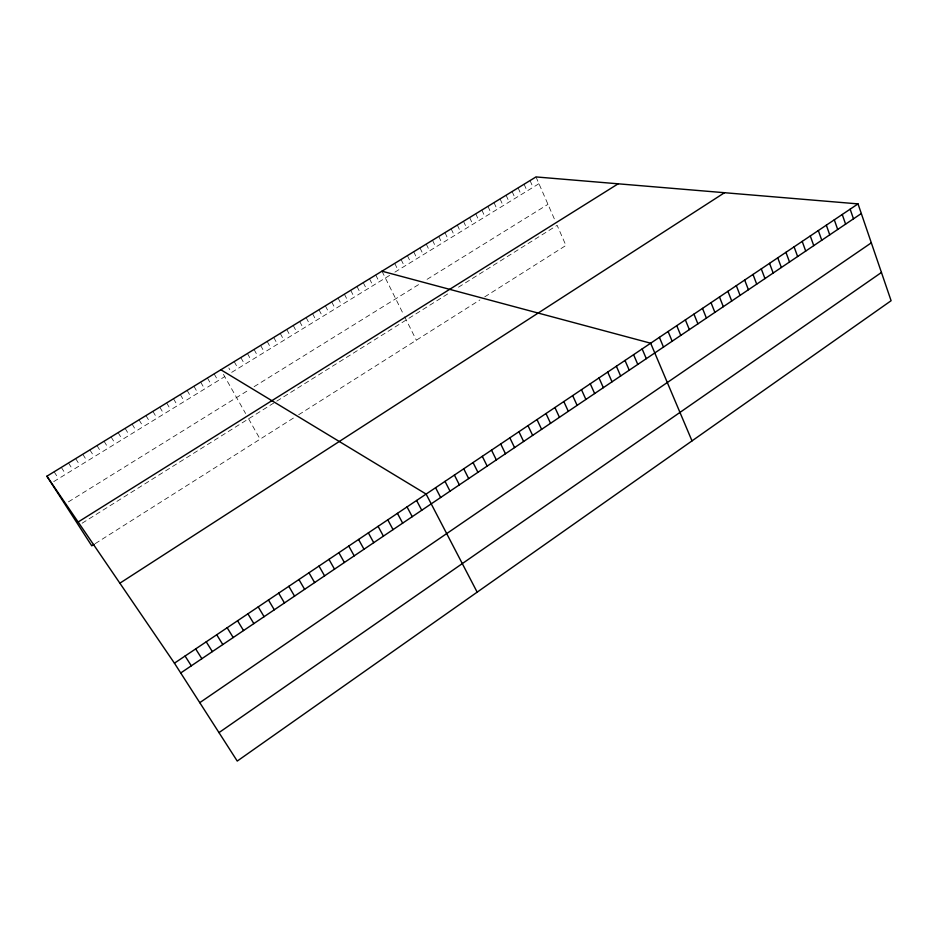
<?xml version="1.0" encoding="UTF-8"?>
<svg xmlns="http://www.w3.org/2000/svg" width="938" height="938" viewBox="0 0 938 938"><rect width="100%" height="100%" fill="white"/><g stroke="black" fill="none" stroke-linecap="round" stroke-linejoin="round"><path stroke-width="0.7" stroke-dasharray="4.69 3.52" d="M95.242 543.606L294.415 417.433M298.659 414.748L479.893 299.949M484.7 296.9L565.931 245.451L557.137 225.331L455.751 288.904M82.134 523.205L274.611 402.496M276.769 401.147L449.619 292.75M68.427 501.877L249.743 389.376M254.116 386.667L419.802 283.851M427.083 279.336L547.968 204.332M53.736 481.616L224.733 376.63M389.61 275.397L231.393 372.538L228.813 367.966M394.898 272.137L538.951 183.696M54.123 471.791L58.531 478.673M61.322 467.382L65.707 474.265M68.497 462.985L72.871 469.868M75.661 458.612L80 465.494M82.79 454.25L87.105 461.133M89.896 449.9L94.199 456.771M96.989 445.562L101.257 452.444M104.048 441.235L108.304 448.118M111.094 436.932L115.315 443.803M118.118 432.629L122.315 439.512M125.117 428.349L129.292 435.22M132.094 424.082L136.245 430.952M139.047 419.825L143.186 426.696M145.976 415.581L150.092 422.452M152.894 411.348L156.986 418.219M159.777 407.139L163.857 414.01M166.647 402.93L170.704 409.8M173.495 398.744L177.528 405.615M180.331 394.57L184.329 401.429M187.131 390.396L191.118 397.266M193.92 386.245L197.883 393.116M200.685 382.106L204.625 388.977M207.427 377.979L211.343 384.85M214.145 373.875L218.05 380.734M223.432 374.344L245.604 413.517M248.593 418.805L260.119 439.16M234.183 361.611L238.029 368.458M240.832 357.542L244.654 364.401M247.444 353.497L251.243 360.344M254.046 349.452L257.833 356.299M260.635 345.43L264.387 352.278M267.189 341.409L270.93 348.256M273.732 337.41L277.449 344.258M280.251 333.424L283.956 340.271M286.758 329.437L290.428 336.285M293.231 325.474L296.889 332.322M299.691 321.523L303.337 328.359M306.14 317.583L309.763 324.419M312.565 313.655L316.165 320.491M318.967 309.728L322.543 316.563M325.357 305.823L328.91 312.659M331.712 301.93L335.265 308.766M338.067 298.05L341.584 304.873M344.387 294.169L347.892 301.004M350.706 290.311L354.189 297.135M356.991 286.465L360.462 293.289M363.264 282.631L366.711 289.455M369.513 278.797L372.949 285.621M375.751 274.986L379.163 281.799M381.965 271.188L403.633 314.687M404.677 316.786L416.331 340.201M394.722 263.379L398.075 270.191M401.065 259.498L404.407 266.31M407.397 255.628L410.715 262.429M413.705 251.759L417 258.571M419.99 247.913L423.273 254.714M426.262 244.079L429.534 250.88M432.512 240.257L435.76 247.057M438.75 236.435L441.974 243.235M444.964 232.636L448.176 239.436M451.166 228.849L454.355 235.637M457.334 225.061L460.511 231.85M463.501 221.298L466.655 228.086M469.645 217.534L472.775 224.323M475.765 213.794L478.884 220.571M481.862 210.053L484.969 216.842M487.948 206.337L491.043 213.114M494.021 202.62L497.093 209.397M500.071 198.915L503.12 205.692M506.11 195.221L509.146 201.998M512.125 191.54L515.138 198.317M518.116 187.87L521.118 194.647M524.096 184.211L527.086 190.989M530.052 180.565L533.03 187.33M535.997 176.93L554.862 220.102"/><path stroke-width="1.41" d="M218.988 732.613L881.45 272.466M199.771 702.668L871.332 242.825M180.717 672.968L861.319 213.524M174.433 663.178L858.024 203.886L891.1 300.723L237.244 761.07L174.433 663.178L46.9 476.211L535.997 176.93L858.024 203.886M119.865 583.19L724.511 192.712M94.081 544.345L91.748 545.822L46.9 476.211M78.135 522.009L618.165 183.813M381.965 271.188L650.667 343.214L692.01 440.895M220.852 369.771L426.122 494.08L477.161 592.159M185.079 656.025L191.305 665.816M195.679 648.908L201.858 658.699M206.231 641.815L212.351 651.605M216.725 634.768L222.798 644.558M227.172 627.745L233.199 637.535M237.572 620.757L243.54 630.559M247.913 613.804L253.846 623.606M258.22 606.886L264.094 616.688M268.467 600.003L274.295 609.794M278.668 593.144L284.449 602.946M288.822 586.32L294.555 596.122M298.929 579.532L304.616 589.334M308.989 572.778L314.617 582.568M319.002 566.048L324.583 575.85M328.968 559.353L334.503 569.155M338.888 552.693L344.375 562.483M348.76 546.057L354.201 555.859M358.586 539.456L363.991 549.246M368.364 532.878L373.723 542.68M378.096 526.347L383.408 536.137M387.793 519.828L393.057 529.618M397.442 513.344L402.66 523.146M407.045 506.895L412.228 516.686M416.601 500.47L421.737 510.26M435.584 487.713L440.637 497.503M445.022 481.382L450.029 491.172M454.402 475.074L459.374 484.864M463.747 468.801L468.672 478.579M473.045 462.551L477.934 472.33M482.308 456.325L487.15 466.104M491.524 450.134L496.331 459.913M500.704 443.967L505.465 453.746M509.838 437.823L514.563 447.602M518.937 431.715L523.615 441.493M527.988 425.629L532.632 435.396M537.005 419.579L541.613 429.346M545.986 413.541L550.547 423.308M554.921 407.538L559.447 417.304M563.82 401.558L568.299 411.325M572.672 395.613L577.116 405.368M581.49 389.692L585.898 399.447M590.272 383.794L594.645 393.538M599.007 377.92L603.345 387.664M607.718 372.069L612.01 381.813M616.383 366.242L620.639 375.997M625.001 360.45L629.234 370.193M633.596 354.681L637.781 364.413M642.143 348.936L646.305 358.668M659.402 337.34L663.483 347.072M668.102 331.501L672.147 341.221M676.755 325.674L680.765 335.405M685.373 319.881L689.348 329.601M693.956 314.124L697.895 323.833M702.503 308.379L706.408 318.088M711.016 302.657L714.885 312.377M719.481 296.971L723.315 306.679M727.911 291.308L731.722 301.004M736.318 285.668L740.082 295.364M744.678 280.052L748.407 289.736M753.003 274.447L756.696 284.144M761.293 268.889L764.962 278.574M769.535 263.344L773.182 273.017M777.754 257.821L781.366 267.494M785.938 252.322L789.515 261.995M794.087 246.846L797.628 256.52M802.201 241.394L805.707 251.067M810.28 235.966L813.75 245.627M818.323 230.56L821.758 240.222M826.331 225.179L829.743 234.84M834.304 219.82L837.681 229.47M842.242 214.485L845.595 224.135M850.156 209.174L853.474 218.812"/></g></svg>
